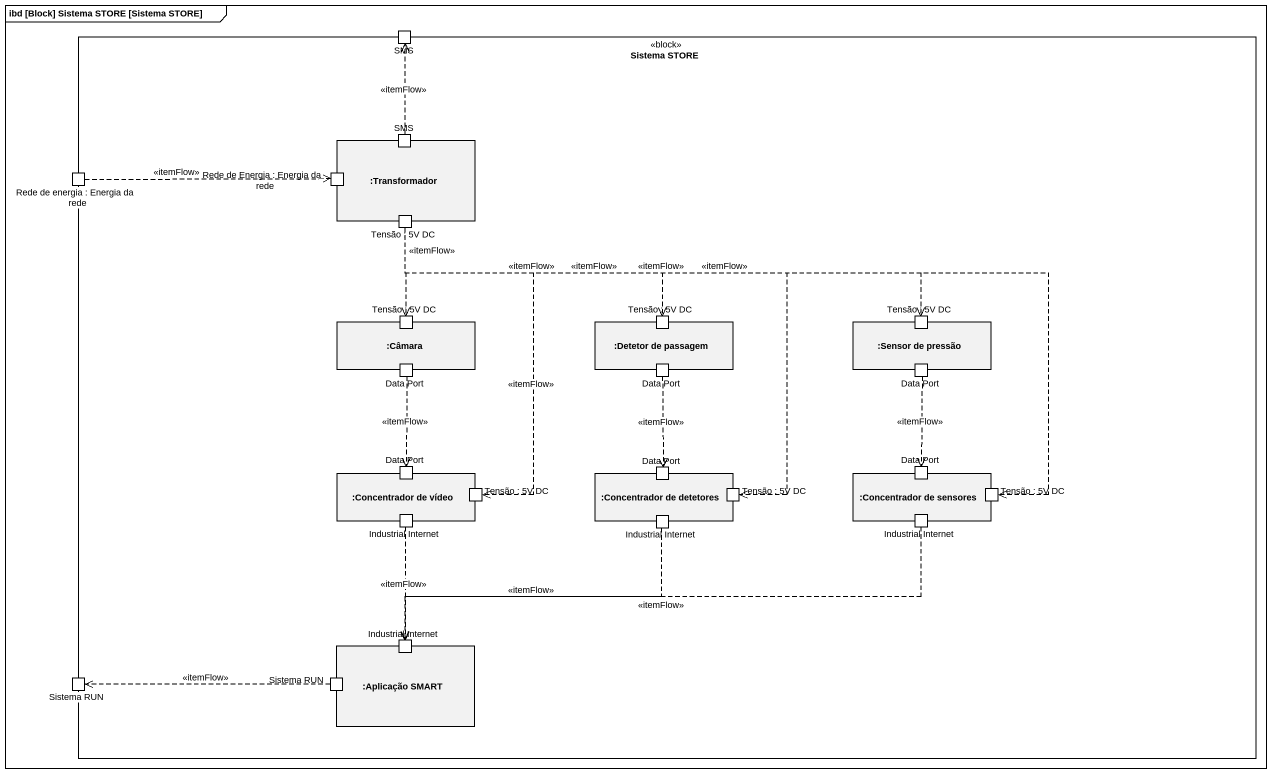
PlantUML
@startuml
mainframe ibd [Block] Sistema STORE [Sistema STORE]
rectangle "Sistema STORE" as Sistema_STORE <<block>> {
  port SMS
  rectangle ":Transformador" as Transformador {
    port "SMS" as SMS_2
    port "Rede de Energia : Energia da rede" as Rede_de_Energia
    port "Tensão : 5V DC" as Tensão
  }
  port "Rede de energia : Energia da rede" as Rede_de_energia
  rectangle ":Câmara" as Câmara {
    port "Tensão : 5V DC" as Tensão_2
    port "Data Port" as Data_Port
  }
  rectangle ":Detetor de passagem" as Detetor_de_passagem {
    port "Tensão : 5V DC" as Tensão_3
    port "Data Port" as Data_Port_2
  }
  rectangle ":Sensor de pressão" as Sensor_de_pressão {
    port "Tensão : 5V DC" as Tensão_4
    port "Data Port" as Data_Port_3
  }
  rectangle ":Concentrador de vídeo" as Concentrador_de_vídeo {
    port "Data Port" as Data_Port_4
    port "Tensão : 5V DC" as Tensão_5
    port "Industrial Internet" as Industrial_Internet
  }
  rectangle ":Concentrador de detetores" as Concentrador_de_detetores {
    port "Data Port" as Data_Port_5
    port "Tensão : 5V DC" as Tensão_6
    port "Industrial Internet" as Industrial_Internet_2
  }
  rectangle ":Concentrador de sensores" as Concentrador_de_sensores {
    port "Data Port" as Data_Port_6
    port "Tensão : 5V DC" as Tensão_7
    port "Industrial Internet" as Industrial_Internet_3
  }
  rectangle ":Aplicação SMART" as Aplicação_SMART {
    port "Industrial Internet" as Industrial_Internet_4
    port "Sistema RUN" as Sistema_RUN_2
  }
  port "Sistema RUN" as Sistema_RUN
}
SMS_2 .up.> SMS : <<itemFlow>>
Rede_de_energia .right.> Rede_de_Energia : <<itemFlow>>
Tensão ..> Tensão_2 : <<itemFlow>>
Tensão .right.> Tensão_3 : <<itemFlow>>
Tensão .right.> Tensão_4 : <<itemFlow>>
Tensão ..> Tensão_5 : <<itemFlow>>
Tensão ..> Tensão_6 : <<itemFlow>>
Tensão .right.> Tensão_7 : <<itemFlow>>
Data_Port ..> Data_Port_4 : <<itemFlow>>
Data_Port_2 ..> Data_Port_5 : <<itemFlow>>
Data_Port_3 ..> Data_Port_6 : <<itemFlow>>
Industrial_Internet ..> Industrial_Internet_4 : <<itemFlow>>
Industrial_Internet_2 .left.> Industrial_Internet_4 : <<itemFlow>>
Industrial_Internet_3 .left.> Industrial_Internet_4 : <<itemFlow>>
Sistema_RUN_2 .left.> Sistema_RUN : <<itemFlow>>
@enduml
